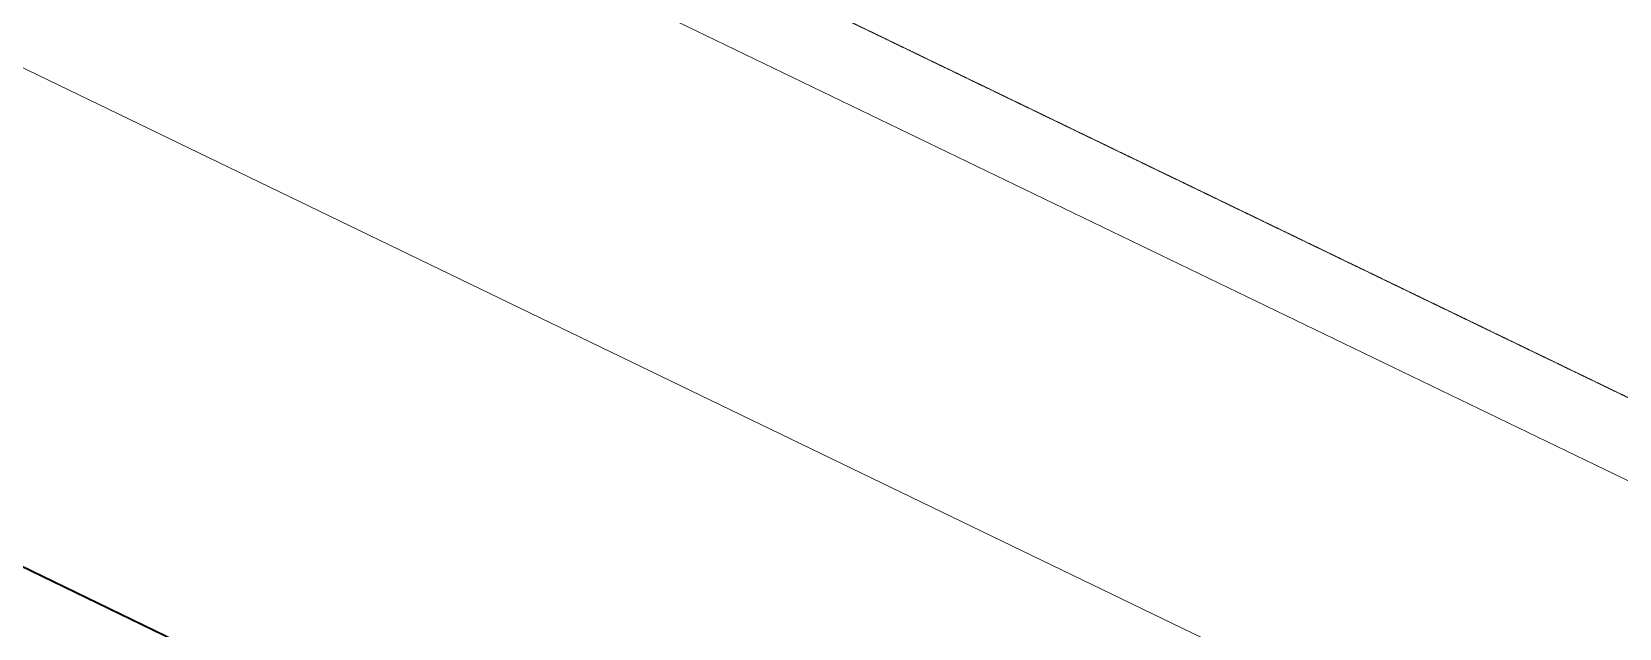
# Model space of a CAD drawing. Header units: inches. Extents: x 27328 to 120839, y -4075 to 4147.
# Drawn here: x 41681 to 42601, y -2674 to -2328 of the extents above; entities that cross this region are included whole.
import ezdxf

# ---------------------------------------------------------------- set-up
doc = ezdxf.new("R2010")
doc.units = ezdxf.units.IN
doc.header["$MEASUREMENT"] = 0
doc.linetypes.add('Hidden', pattern=[0.28125, 0.1875, -0.09375])
for name, color, linetype, lineweight in [('A-DETL', 90, 'Continuous', 9), ('A-PROP-SBCK', 71, 'Hidden', 15), ('C-TOPO', 7, 'Continuous', 9), ('G-ANNO-SYMB', 111, 'Continuous', 9)]:
    doc.layers.add(name, color=color, linetype=linetype, lineweight=lineweight)

msp = doc.modelspace()

# ---------------------------------------------------------------- linework, layer by layer
at = {"layer": 'A-DETL'}
msp.add_line((44532.68, -3730.23), (39547.11, -1319.17), dxfattribs=at)
at = {"layer": 'A-PROP-SBCK'}
msp.add_line((44597.75, -3503.22), (39894.34, -1228.61), dxfattribs=at)
at = {"layer": 'C-TOPO'}
msp.add_line((42385.24, -2981.46), (40875.98, -2251.57), dxfattribs=at)
at = {"layer": 'C-TOPO', "lineweight": 25}
msp.add_line((40877.17, -2251.51), (42385.23, -2980.82), dxfattribs=at)
at = {"layer": 'G-ANNO-SYMB'}
msp.add_line((44496.87, -3502.71), (39042.1, -864.74), dxfattribs=at)

doc.saveas('drawing.dxf')
